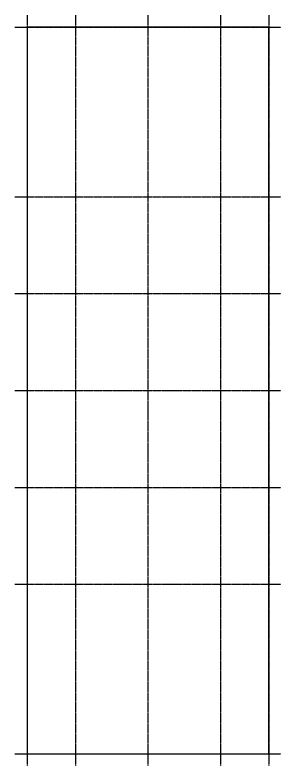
# Model space of a CAD drawing. Header units: millimetres. Extents: x -244126 to 368105, y -173968 to 259060.
# Drawn here: x -10673 to -10123, y 13340 to 14890 of the extents above; entities that cross this region are included whole.
import ezdxf

# ---------------------------------------------------------------- set-up
doc = ezdxf.new("R2010")
doc.units = ezdxf.units.MM
doc.header["$MEASUREMENT"] = 0
doc.linetypes.add('CENTER', pattern=[2, 1.25, -0.25, 0.25, -0.25])
doc.layers.add('000 - GRID', color=8, linetype='CENTER')
doc.styles.add('TA', font='Cordia New.ttf', dxfattribs={"height": 4.5})

# ---------------------------------------------------------------- blocks, each defined once
blk = doc.blocks.new('*U576')
at = {"color": 3}
blk.add_point((0, -1500), dxfattribs=at)
at = {"layer": '000 - GRID', "color": 0, "linetype": 'ByBlock'}
blk.add_line((0, 25), (0, -1525), dxfattribs=at)
at = {"layer": '000 - GRID', "color": 0}
blk.add_point((0, 0), dxfattribs=at)
at = {"style": 'TA', "flags": 1}
blk.add_attdef('LOCATION', (6, 6), '', height=4.5, dxfattribs=at)
blk = doc.blocks.new('*U577')
at = {"color": 3}
blk.add_point((0, -500), dxfattribs=at)
at = {"layer": '000 - GRID', "color": 0, "linetype": 'ByBlock'}
blk.add_line((0, 25), (0, -525), dxfattribs=at)
at = {"layer": '000 - GRID', "color": 0}
blk.add_point((0, 0), dxfattribs=at)
at = {"style": 'TA', "flags": 1}
blk.add_attdef('LOCATION', (6, 6), '', height=4.5, dxfattribs=at)

msp = doc.modelspace()

# ---------------------------------------------------------------- linework, layer by layer
at = {"color": 1}
msp.add_lwpolyline([(-10648.48997, 13364.56638), (-10148.48997, 13364.56638), (-10148.48997, 14864.56638), (-10648.48997, 14864.56638)], close=True, dxfattribs=at)

# ---------------------------------------------------------------- block references
at = {"layer": '000 - GRID'}
for p in [(-10648.48997, 14864.56638), (-10548.48997, 14864.56638), (-10398.48997, 14864.56638), (-10248.48997, 14864.56638), (-10148.48997, 14864.56638)]:
    msp.add_blockref('*U576', p, dxfattribs=at)
at = {"layer": '000 - GRID', "rotation": 90}
for p in [(-10648.48997, 14864.56638), (-10648.48997, 14514.56638), (-10648.48997, 14314.56638), (-10648.48997, 14114.56638), (-10648.48997, 13914.56638), (-10648.48997, 13714.56638), (-10648.48997, 13364.56638)]:
    msp.add_blockref('*U577', p, dxfattribs=at)

doc.saveas('drawing.dxf')
